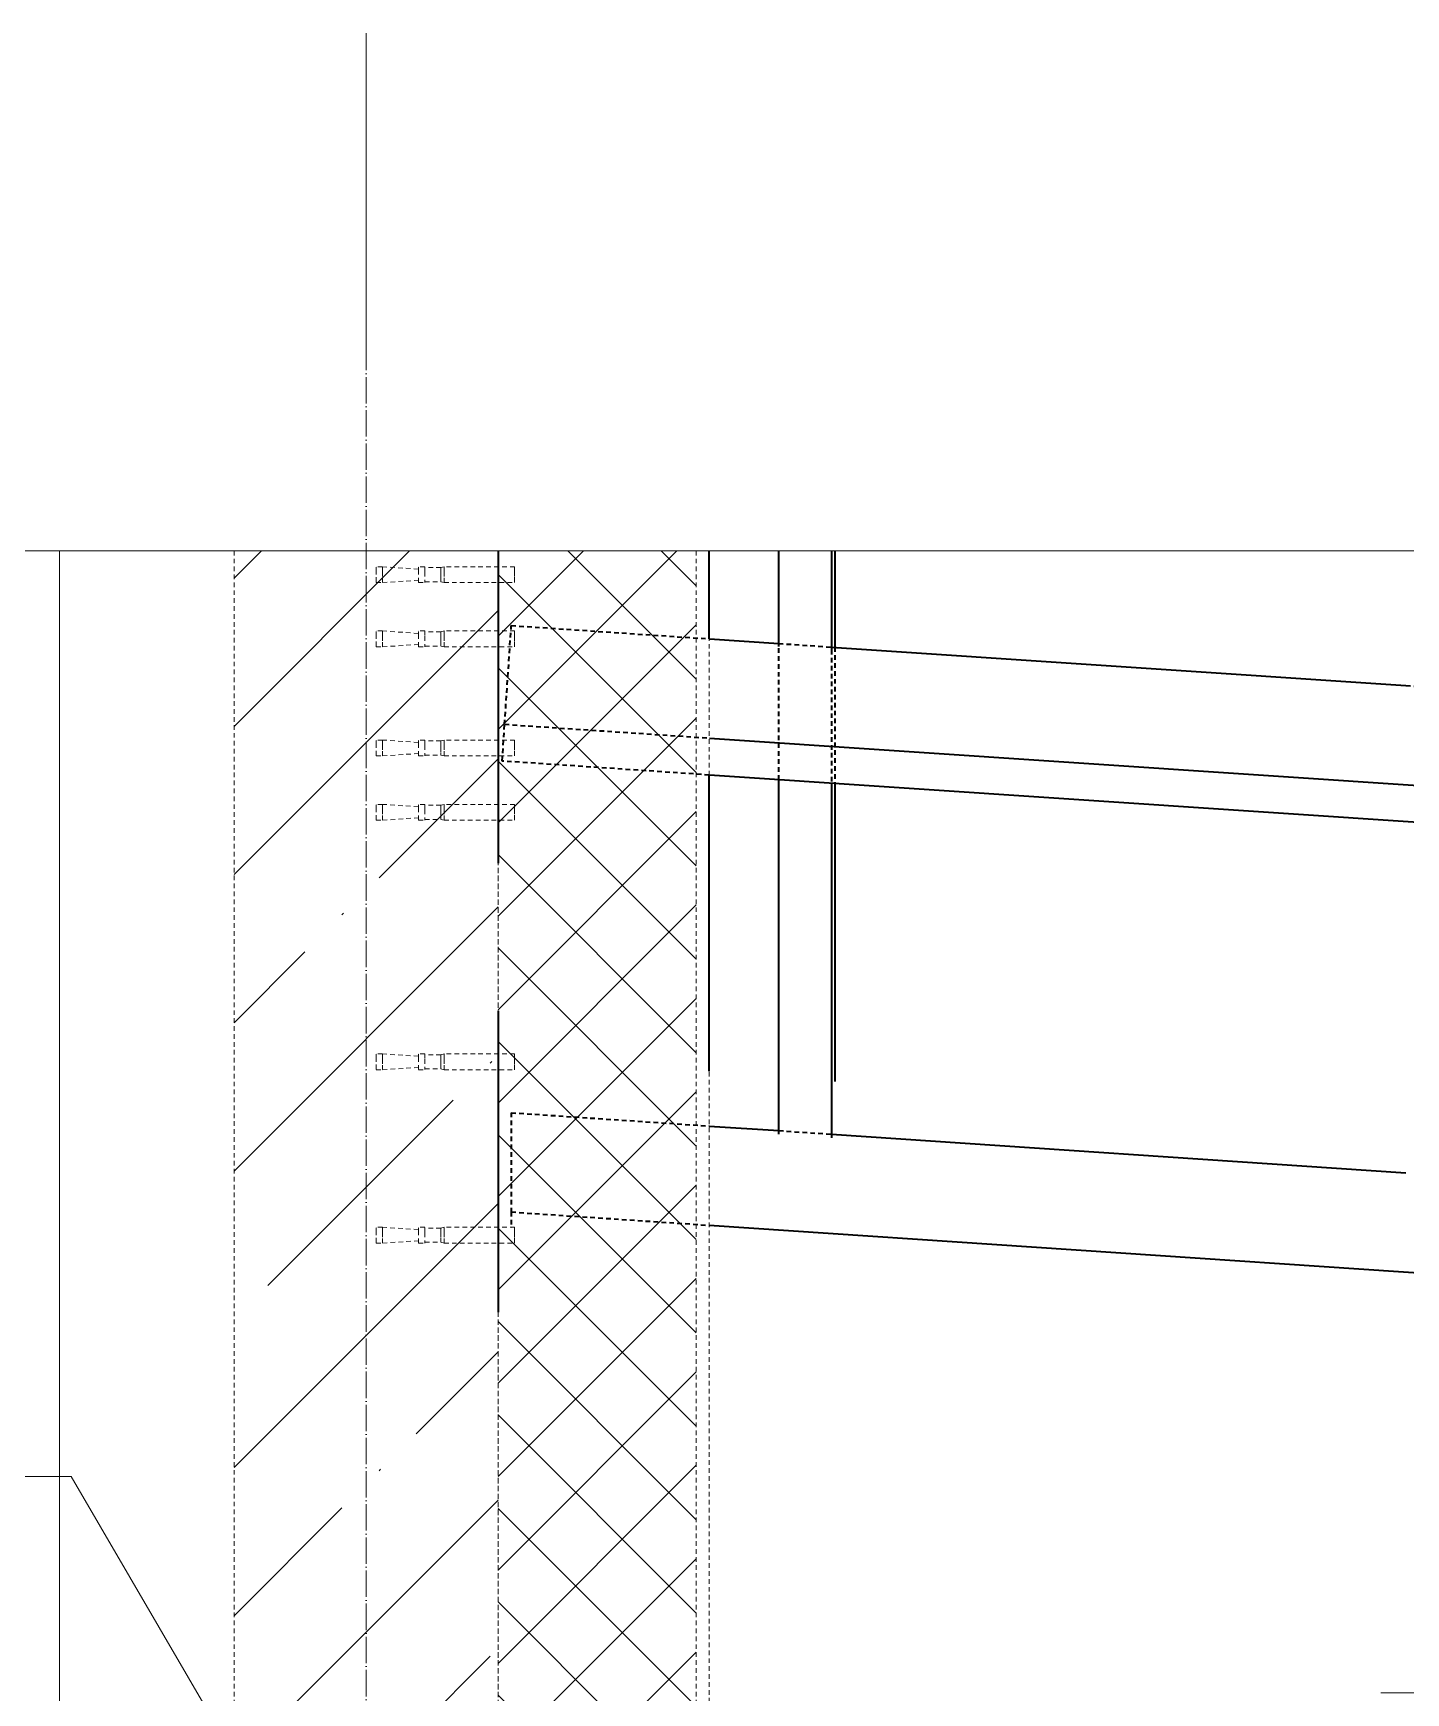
# Model space of a CAD drawing. Header units: millimetres. Extents: x 17301 to 64744, y -5326 to 7712.
# Drawn here: x 37935 to 38974, y 149 to 1406 of the extents above; entities that cross this region are included whole.
import ezdxf

# ---------------------------------------------------------------- set-up
doc = ezdxf.new("R2010")
doc.units = ezdxf.units.MM
doc.linetypes.add('01 Штриховая _4 мм_', pattern=[6, 3.5, -2.5])
doc.linetypes.add('02 Штрихпунктирная _20 мм_', pattern=[25, 20, -2.5, 0, -2.5])
for name, color, linetype, lineweight in [('AA_Oformlenie', 7, 'Continuous', 9), ('AA_Vinoska', 7, 'Continuous', 9), ('AF_Balki', 7, 'Continuous', 20), ('AF_Pokritie', 7, 'Continuous', 9), ('AF_Stena', 7, 'Continuous', 60), ('AF_Stena_Опалубка_Существующая', 253, 'Continuous', 20), ('KR_Detal', 7, 'Continuous', 20), ('Оси', 7, 'Continuous', 9)]:
    doc.layers.add(name, color=color, linetype=linetype, lineweight=lineweight)

# ---------------------------------------------------------------- blocks, each defined once
blk = doc.blocks.new('354_Прокат Лист _НесКаркас_РабПлоск_ - 354_Прокат Лист _НесКаркас_РабПлоск_-V37-КР_РЗ_ПлитаПерекр_Опл_2')
at = {"layer": 'AF_Balki', "lineweight": 35}
for p, q in [((19430.1, 1014.1), (19430.1, 847.1)), ((19430.1, 847.1), (19430.1, 777.6))]:
    blk.add_line(p, q, dxfattribs=at)
blk = doc.blocks.new('354_Прокат Лист _НесКаркас_РабПлоск_ - 354_Прокат Лист _НесКаркас_РабПлоск_-V38-КР_РЗ_ПлитаПерекр_Опл_2')
at = {"layer": 'AF_Balki', "lineweight": 35}
for p, q in [((19430.1, 665.8), (19430.1, 478.2)), ((19430.1, 478.2), (19430.1, 437.6))]:
    blk.add_line(p, q, dxfattribs=at)
blk = doc.blocks.new('253_Профиль гнутый сварной квадратный _НесКаркас_Балка_ - Балка_80х6-3820968-КР_РЗ_ПлитаПерекр_Опл_2')
at = {"layer": 'AF_Balki', "linetype": '01 Штриховая _4 мм_', "lineweight": 35}
for p, q in [((19435, 882.7), (19440.1, 957.5)), ((19440.1, 957.5), (19590, 947.4)), ((19642.6, 943.9), (19682.5, 941.2)), ((20117.6, 912), (20157.5, 909.3)), ((19433.2, 854.9), (19435, 882.7)), ((19435, 882.7), (19590, 872.3)), ((20592.6, 880.1), (20632.5, 877.5)), ((19590, 844.3), (19433.2, 854.9)), ((21050.1, 849.4), (21130, 844.1)), ((21273.6, 834.4), (21268.5, 759.6)), ((21273.2, 834.5), (21273.6, 834.4)), ((21050.1, 774.3), (21130, 768.9)), ((21268.5, 759.6), (21266.7, 731.8)), ((21268.2, 759.6), (21268.5, 759.6)), ((21140, 740.3), (21050.1, 746.4)), ((21266.7, 731.8), (21266.3, 731.8))]:
    blk.add_line(p, q, dxfattribs=at)
at = {"layer": 'AF_Balki', "lineweight": 35}
for p, q in [((19590.1, 947.4), (19642.6, 943.9)), ((19682.5, 941.2), (20117.6, 912)), ((20157.5, 909.3), (20592.6, 880.1)), ((19590.1, 872.3), (21050.1, 774.3)), ((20632.5, 877.5), (21050.1, 849.4)), ((21050.1, 746.4), (19590.1, 844.3)), ((21130.1, 844.1), (21273.2, 834.5)), ((21130.1, 768.9), (21268.1, 759.6)), ((21266.3, 731.8), (21140.1, 740.3))]:
    blk.add_line(p, q, dxfattribs=at)
blk = doc.blocks.new('253_Профиль гнутый сварной квадратный _НесКаркас_Балка_ - Балка_40х4-3812227-КР_РЗ_ПлитаПерекр_Опл_2')
at = {"layer": 'AF_Balki', "lineweight": 35}
for p, q in [((19642.6, 941.7), (19642.6, 1014.1)), ((19682.5, 1014.1), (19682.5, 939.1)), ((19685, 1014.1), (19685, 941)), ((19642.6, 574.1), (19642.6, 840.8)), ((19682.5, 838.1), (19682.5, 571.5)), ((19685, 838), (19685, 612.2))]:
    blk.add_line(p, q, dxfattribs=at)
at = {"layer": 'AF_Balki', "linetype": '01 Штриховая _4 мм_', "lineweight": 35}
for p, q in [((19642.6, 840.8), (19642.6, 941.7)), ((19682.5, 939), (19682.5, 838.2)), ((19685, 941), (19685, 838)), ((19642.6, 572.3), (19642.6, 574.1)), ((19682.5, 571.4), (19682.5, 569.6))]:
    blk.add_line(p, q, dxfattribs=at)
blk = doc.blocks.new('354_Анкер клиновой _СоедНесК_РабПлоск_ - M12x120_20-V43-КР_РЗ_ПлитаПерекр_Опл_2')
at = {"layer": 'KR_Detal', "linetype": '01 Штриховая _4 мм_', "lineweight": 9}
for p, q in [((19342.6, 870.8), (19337.8, 870.8)), ((19337.8, 870.8), (19337.8, 870.7)), ((19337.8, 866.8), (19337.8, 870.7)), ((19337.8, 870.4), (19337.8, 866.9)), ((19369.8, 869), (19342.6, 870.8)), ((19342.6, 866.9), (19342.6, 870.7)), ((19342.6, 870.7), (19342.6, 866.8)), ((19374.6, 870.8), (19369.8, 870.8)), ((19369.8, 870.8), (19369.8, 870.7)), ((19369.8, 866.8), (19369.8, 870.7)), ((19369.8, 870.4), (19369.8, 868.6)), ((19374.6, 870.7), (19374.6, 870.8)), ((19374.6, 870.7), (19374.6, 866.8)), ((19374.6, 869.9), (19374.6, 870.4)), ((19386.8, 870.2), (19374.6, 870.2)), ((19389.2, 870.8), (19386.8, 870.2)), ((19386.8, 866.7), (19386.8, 870.1)), ((19386.8, 870.1), (19386.8, 866.6)), ((19442.6, 870.8), (19389.2, 870.8)), ((19389.2, 866.9), (19389.2, 870.7)), ((19389.2, 870.7), (19389.2, 866.8)), ((19442.6, 870.7), (19442.6, 866.8)), ((19442.6, 866.9), (19442.6, 870.4)), ((19337.8, 858.8), (19337.8, 866.8)), ((19337.8, 862.7), (19337.8, 861.8)), ((19337.8, 861.3), (19337.8, 859.3)), ((19337.8, 858.8), (19342.6, 858.8)), ((19342.6, 866.8), (19342.6, 858.9)), ((19342.6, 858.8), (19342.6, 862.7)), ((19342.6, 858.8), (19369.8, 860.6)), ((19369.8, 858.8), (19369.8, 866.8)), ((19369.8, 862), (19369.8, 861.8)), ((19369.8, 860.9), (19369.8, 859.3)), ((19369.8, 858.8), (19374.6, 858.8)), ((19374.6, 866.8), (19374.6, 858.8)), ((19374.6, 859.3), (19374.6, 859.6)), ((19374.6, 859.4), (19386.8, 859.4)), ((19386.8, 866.6), (19386.8, 859.5)), ((19386.8, 861.8), (19386.8, 862.9)), ((19386.8, 859.4), (19386.8, 861.3)), ((19386.8, 859.4), (19389.2, 858.8)), ((19389.2, 866.8), (19389.2, 858.9)), ((19389.2, 858.8), (19389.2, 862.7)), ((19389.2, 858.8), (19442.6, 858.8)), ((19442.6, 866.8), (19442.6, 858.8)), ((19442.6, 859.3), (19442.6, 862.7))]:
    blk.add_line(p, q, dxfattribs=at)
blk = doc.blocks.new('354_Анкер клиновой _СоедНесК_РабПлоск_ - M12x120_20-V44-КР_РЗ_ПлитаПерекр_Опл_2')
at = {"layer": 'KR_Detal', "linetype": '01 Штриховая _4 мм_', "lineweight": 9}
for p, q in [((19342.6, 1002), (19337.8, 1002)), ((19337.8, 998.1), (19337.8, 1002)), ((19337.8, 1002), (19337.8, 1002)), ((19337.8, 1001.7), (19337.8, 998.2)), ((19337.8, 990.1), (19337.8, 998.1)), ((19337.8, 994), (19337.8, 990.6)), ((19369.8, 1000.2), (19342.6, 1002)), ((19342.6, 1002), (19342.6, 998.1)), ((19342.6, 998.2), (19342.6, 1001.9)), ((19342.6, 998.1), (19342.6, 990.1)), ((19342.6, 990.1), (19342.6, 994)), ((19374.6, 1002), (19369.8, 1002)), ((19369.8, 998.1), (19369.8, 1002)), ((19369.8, 1002), (19369.8, 1002)), ((19369.8, 1001.7), (19369.8, 999.9)), ((19369.8, 990.1), (19369.8, 998.1)), ((19374.6, 1002), (19374.6, 1002)), ((19374.6, 1002), (19374.6, 998.1)), ((19374.6, 1001.2), (19374.6, 1001.7)), ((19386.8, 1001.4), (19374.6, 1001.4)), ((19374.6, 998.1), (19374.6, 990.1)), ((19389.2, 1002), (19386.8, 1001.4)), ((19386.8, 998), (19386.8, 1001.4)), ((19386.8, 1001.4), (19386.8, 997.9)), ((19386.8, 997.9), (19386.8, 990.7)), ((19386.8, 990.7), (19386.8, 994.2)), ((19442.6, 1002), (19389.2, 1002)), ((19389.2, 1002), (19389.2, 998.1)), ((19389.2, 998.2), (19389.2, 1001.9)), ((19389.2, 998.1), (19389.2, 990.1)), ((19389.2, 990), (19389.2, 994)), ((19442.6, 1002), (19442.6, 998.1)), ((19442.6, 998.2), (19442.6, 1001.7)), ((19442.6, 998.1), (19442.6, 990)), ((19442.6, 990.6), (19442.6, 994)), ((19337.8, 990), (19342.6, 990)), ((19342.6, 990), (19369.8, 991.8)), ((19369.8, 992.2), (19369.8, 990.6)), ((19369.8, 990), (19374.6, 990)), ((19374.6, 990.6), (19374.6, 990.9)), ((19374.6, 990.6), (19386.8, 990.6)), ((19386.8, 990.6), (19389.2, 990)), ((19389.2, 990), (19442.6, 990))]:
    blk.add_line(p, q, dxfattribs=at)
blk = doc.blocks.new('354_Анкер клиновой _СоедНесК_РабПлоск_ - M12x120_20-V45-КР_РЗ_ПлитаПерекр_Опл_2')
at = {"layer": 'KR_Detal', "linetype": '01 Штриховая _4 мм_', "lineweight": 9}
for p, q in [((19342.6, 822.1), (19337.8, 822.1)), ((19337.8, 822.1), (19337.8, 822.1)), ((19337.8, 818.2), (19337.8, 822)), ((19337.8, 821.8), (19337.8, 820)), ((19337.8, 819.4), (19337.8, 818.3)), ((19337.8, 810.2), (19337.8, 818.2)), ((19369.8, 820.3), (19342.6, 822.1)), ((19342.6, 820), (19342.6, 822)), ((19342.6, 822), (19342.6, 818.2)), ((19342.6, 818.3), (19342.6, 819.4)), ((19342.6, 818.2), (19342.6, 810.2)), ((19374.6, 822.1), (19369.8, 822.1)), ((19369.8, 822.1), (19369.8, 822.1)), ((19369.8, 818.2), (19369.8, 822)), ((19369.8, 821.8), (19369.8, 820)), ((19369.8, 810.2), (19369.8, 818.2)), ((19374.6, 822.1), (19374.6, 822.1)), ((19374.6, 822), (19374.6, 818.2)), ((19374.6, 821.2), (19374.6, 821.8)), ((19386.8, 821.5), (19374.6, 821.5)), ((19374.6, 818.2), (19374.6, 810.2)), ((19389.2, 822.1), (19386.8, 821.5)), ((19386.8, 821.5), (19386.8, 818)), ((19386.8, 819.6), (19386.8, 821.4)), ((19386.8, 818.1), (19386.8, 819.4)), ((19386.8, 818), (19386.8, 810.8)), ((19442.6, 822.1), (19389.2, 822.1)), ((19389.2, 820), (19389.2, 822)), ((19389.2, 822), (19389.2, 818.2)), ((19389.2, 818.3), (19389.2, 819.4)), ((19389.2, 818.2), (19389.2, 810.2)), ((19442.6, 822.1), (19442.6, 818.2)), ((19442.6, 818.3), (19442.6, 821.8)), ((19442.6, 818.2), (19442.6, 810.1)), ((19337.8, 814), (19337.8, 810.7)), ((19337.8, 810.1), (19342.6, 810.1)), ((19342.6, 810.2), (19342.6, 814)), ((19342.6, 810.1), (19369.8, 811.9)), ((19369.8, 812.3), (19369.8, 810.7)), ((19369.8, 810.1), (19374.6, 810.1)), ((19374.6, 810.7), (19374.6, 811)), ((19374.6, 810.7), (19386.8, 810.7)), ((19386.8, 810.8), (19386.8, 814.3)), ((19386.8, 810.7), (19389.2, 810.1)), ((19389.2, 810.1), (19389.2, 814)), ((19389.2, 810.1), (19442.6, 810.1)), ((19442.6, 810.7), (19442.6, 814))]:
    blk.add_line(p, q, dxfattribs=at)
blk = doc.blocks.new('354_Анкер клиновой _СоедНесК_РабПлоск_ - M12x120_20-V46-КР_РЗ_ПлитаПерекр_Опл_2')
at = {"layer": 'KR_Detal', "linetype": '01 Штриховая _4 мм_', "lineweight": 9}
for p, q in [((19342.6, 501.9), (19337.8, 501.9)), ((19337.8, 501.9), (19337.8, 501.9)), ((19337.8, 498), (19337.8, 501.8)), ((19337.8, 501.5), (19337.8, 498.1)), ((19337.8, 489.9), (19337.8, 498)), ((19337.8, 493.8), (19337.8, 490.5)), ((19369.8, 500.1), (19342.6, 501.9)), ((19342.6, 498.1), (19342.6, 501.8)), ((19342.6, 501.8), (19342.6, 498)), ((19342.6, 498), (19342.6, 490)), ((19342.6, 490), (19342.6, 493.8)), ((19342.6, 489.9), (19369.8, 491.7)), ((19374.6, 501.9), (19369.8, 501.9)), ((19369.8, 501.9), (19369.8, 501.9)), ((19369.8, 498), (19369.8, 501.8)), ((19369.8, 500.8), (19369.8, 499.7)), ((19369.8, 489.9), (19369.8, 498)), ((19369.8, 492), (19369.8, 490.5)), ((19374.6, 501.9), (19374.6, 501.9)), ((19374.6, 501.8), (19374.6, 498)), ((19386.8, 501.3), (19374.6, 501.3)), ((19374.6, 498), (19374.6, 489.9)), ((19374.6, 490.5), (19374.6, 490.8)), ((19374.6, 490.5), (19386.8, 490.5)), ((19389.2, 501.9), (19386.8, 501.3)), ((19386.8, 497.8), (19386.8, 501.2)), ((19386.8, 501.2), (19386.8, 497.8)), ((19386.8, 497.8), (19386.8, 490.6)), ((19386.8, 490.6), (19386.8, 494)), ((19386.8, 490.5), (19389.2, 489.9)), ((19442.6, 501.9), (19389.2, 501.9)), ((19389.2, 498.1), (19389.2, 501.8)), ((19389.2, 501.8), (19389.2, 498)), ((19389.2, 498), (19389.2, 490)), ((19389.2, 489.9), (19389.2, 493.8)), ((19442.6, 501.9), (19442.6, 498)), ((19442.6, 498.1), (19442.6, 501.5)), ((19442.6, 498), (19442.6, 489.9)), ((19442.6, 490.5), (19442.6, 493.8)), ((19337.8, 489.9), (19342.6, 489.9)), ((19369.8, 489.9), (19374.6, 489.9)), ((19389.2, 489.9), (19442.6, 489.9))]:
    blk.add_line(p, q, dxfattribs=at)
blk = doc.blocks.new('011_ЛинияОбрыва _ЭлУзла_Линия_ - Тип 1-3750346-КР_РЗ_ПлитаПерекр_Опл_2')
at = {"layer": 'AA_Oformlenie'}
blk.add_line((19097.9, -1461.6), (19097.9, 1014.1), dxfattribs=at)
blk = doc.blocks.new('011_ЛинияОбрыва _ЭлУзла_Линия_ - Тип 1-3750293-КР_РЗ_ПлитаПерекр_Опл_2')
at = {"layer": 'AA_Oformlenie'}
blk.add_line((20625.2, 1014.1), (18917.9, 1014.1), dxfattribs=at)
blk = doc.blocks.new('010_Текст с выноской - Текст 2 строки-3751057-КР_РЗ_ПлитаПерекр_Опл_2')
at = {"layer": 'AA_Vinoska'}
blk.add_line((17856.8, 313.3), (19106.8, 313.3), dxfattribs=at)
blk = doc.blocks.new('010_Текст с выноской - Текст 2 строки-3754870-КР_РЗ_ПлитаПерекр_Опл_2')
at = {"layer": 'AA_Vinoska'}
blk.add_line((18356.8, -2686.7), (19106.8, -2686.7), dxfattribs=at)

msp = doc.modelspace()

# ---------------------------------------------------------------- hatches: boundary and pattern name
at = {"layer": 'AF_Stena', "linetype": '01 Штриховая _4 мм_', "lineweight": 9}
h = msp.add_hatch(dxfattribs=at)
h.set_pattern_fill('FP_9', color=256, style=0, pattern_type=2)
h.set_pattern_definition([(45, (39936.45, -300), (-112.253, 112.253), []), (45, (40048.7, -300), (-112.253, 112.253), [198.438, -39.688, 1.676, -38.011])])
h.paths.add_polyline_path([(38086.7774, -100), (38286.7774, -100), (38286.7774, 1014.1109), (38086.7774, 1014.1109), (38086.7774, -80)])
h = msp.add_hatch(dxfattribs=at)
h.set_pattern_fill('FP_12', color=256, style=0, pattern_type=2)
h.set_pattern_definition([(45, (39936.447, -300), (-35.3553, 35.3553), []), (135, (39936.447, -300), (-35.3553, -35.3553), [])])
h.paths.add_polyline_path([(38286.7774, -80), (38436.7774, -80), (38436.7774, 1014.1109), (38286.7774, 1014.1109), (38286.7774, 225.5495)])

# ---------------------------------------------------------------- linework, layer by layer
at = {"layer": 'AA_Vinoska'}
msp.add_line((38234.8098, -151.9803), (37963.5144, 313.2694), dxfattribs=at)
at = {"layer": 'AF_Balki', "linetype": '01 Штриховая _4 мм_', "lineweight": 35}
for p, q in [((38296.7774, 588.6351), (38446.7279, 578.5708)), ((38296.7774, 588.6351), (38296.7774, 513.4692)), ((38499.3548, 575.0386), (38539.1768, 572.3658)), ((38296.7774, 513.4692), (38446.7279, 503.4049)), ((38296.7774, 513.4692), (38296.7774, 501.3805))]:
    msp.add_line(p, q, dxfattribs=at)
at = {"layer": 'AF_Balki', "lineweight": 35}
for p, q in [((38446.7774, 578.5675), (38499.3053, 575.0419)), ((38539.2263, 572.3625), (38974.3053, 543.1611)), ((38446.7774, 503.4016), (39906.7774, 405.41))]:
    msp.add_line(p, q, dxfattribs=at)
at = {"layer": 'AF_Pokritie', "lineweight": 35}
for p, q in [((38446.7781, 947.4202), (38446.7781, 1014.1109)), ((38446.7781, 619.9869), (38446.7781, 844.3452))]:
    msp.add_line(p, q, dxfattribs=at)
at = {"layer": 'AF_Stena_Опалубка_Существующая', "linetype": '01 Штриховая _4 мм_'}
for p, q in [((38086.7774, 1014.1109), (38086.7774, -80)), ((38286.7774, -100), (38286.7774, 1014.1109)), ((38286.7774, 1014.1109), (38286.7774, -80)), ((38436.7774, 1014.1109), (38436.7774, -80)), ((38446.7774, -80), (38446.7774, 1014.1109))]:
    msp.add_line(p, q, dxfattribs=at)
at = {"layer": 'Оси'}
msp.add_line((38186.7774, 1155.9738), (38186.7774, 1405.9738), dxfattribs=at)
at = {"layer": 'Оси', "linetype": '02 Штрихпунктирная _20 мм_'}
msp.add_line((38186.7774, -4471.6851), (38186.7774, 1155.9738), dxfattribs=at)

# ---------------------------------------------------------------- block references
at = {"layer": 'AA_Oformlenie'}
for name in ['011_ЛинияОбрыва _ЭлУзла_Линия_ - Тип 1-3750293-КР_РЗ_ПлитаПерекр_Опл_2', '011_ЛинияОбрыва _ЭлУзла_Линия_ - Тип 1-3750346-КР_РЗ_ПлитаПерекр_Опл_2']:
    msp.add_blockref(name, (18856.7158, 0), dxfattribs=at)
at = {"layer": 'AA_Vinoska'}
for name, p in [('010_Текст с выноской - Текст 2 строки-3751057-КР_РЗ_ПлитаПерекр_Опл_2', (18856.7158, 0)), ('010_Текст с выноской - Текст 2 строки-3754870-КР_РЗ_ПлитаПерекр_Опл_2', (20598.6361, 2836.147))]:
    msp.add_blockref(name, p, dxfattribs=at)
at = {"layer": 'AF_Balki', "lineweight": 35}
for name in ['354_Прокат Лист _НесКаркас_РабПлоск_ - 354_Прокат Лист _НесКаркас_РабПлоск_-V37-КР_РЗ_ПлитаПерекр_Опл_2', '354_Прокат Лист _НесКаркас_РабПлоск_ - 354_Прокат Лист _НесКаркас_РабПлоск_-V38-КР_РЗ_ПлитаПерекр_Опл_2']:
    msp.add_blockref(name, (18856.7158, 0), dxfattribs=at)
at = {"layer": 'AF_Balki', "linetype": '01 Штриховая _4 мм_', "lineweight": 35}
for name in ['253_Профиль гнутый сварной квадратный _НесКаркас_Балка_ - Балка_40х4-3812227-КР_РЗ_ПлитаПерекр_Опл_2', '253_Профиль гнутый сварной квадратный _НесКаркас_Балка_ - Балка_80х6-3820968-КР_РЗ_ПлитаПерекр_Опл_2']:
    msp.add_blockref(name, (18856.7158, 0), dxfattribs=at)
at = {"layer": 'KR_Detal', "linetype": '01 Штриховая _4 мм_', "lineweight": 9}
for name, p in [('354_Анкер клиновой _СоедНесК_РабПлоск_ - M12x120_20-V44-КР_РЗ_ПлитаПерекр_Опл_2', (18856.7158, 0)), ('354_Анкер клиновой _СоедНесК_РабПлоск_ - M12x120_20-V44-КР_РЗ_ПлитаПерекр_Опл_2', (18856.7158, -48.6354)), ('354_Анкер клиновой _СоедНесК_РабПлоск_ - M12x120_20-V43-КР_РЗ_ПлитаПерекр_Опл_2', (18856.7158, 0)), ('354_Анкер клиновой _СоедНесК_РабПлоск_ - M12x120_20-V45-КР_РЗ_ПлитаПерекр_Опл_2', (18856.7158, 0)), ('354_Анкер клиновой _СоедНесК_РабПлоск_ - M12x120_20-V44-КР_РЗ_ПлитаПерекр_Опл_2', (18856.7158, -368.8528)), ('354_Анкер клиновой _СоедНесК_РабПлоск_ - M12x120_20-V46-КР_РЗ_ПлитаПерекр_Опл_2', (18856.7158, 0))]:
    msp.add_blockref(name, p, dxfattribs=at)

doc.saveas('drawing.dxf')
